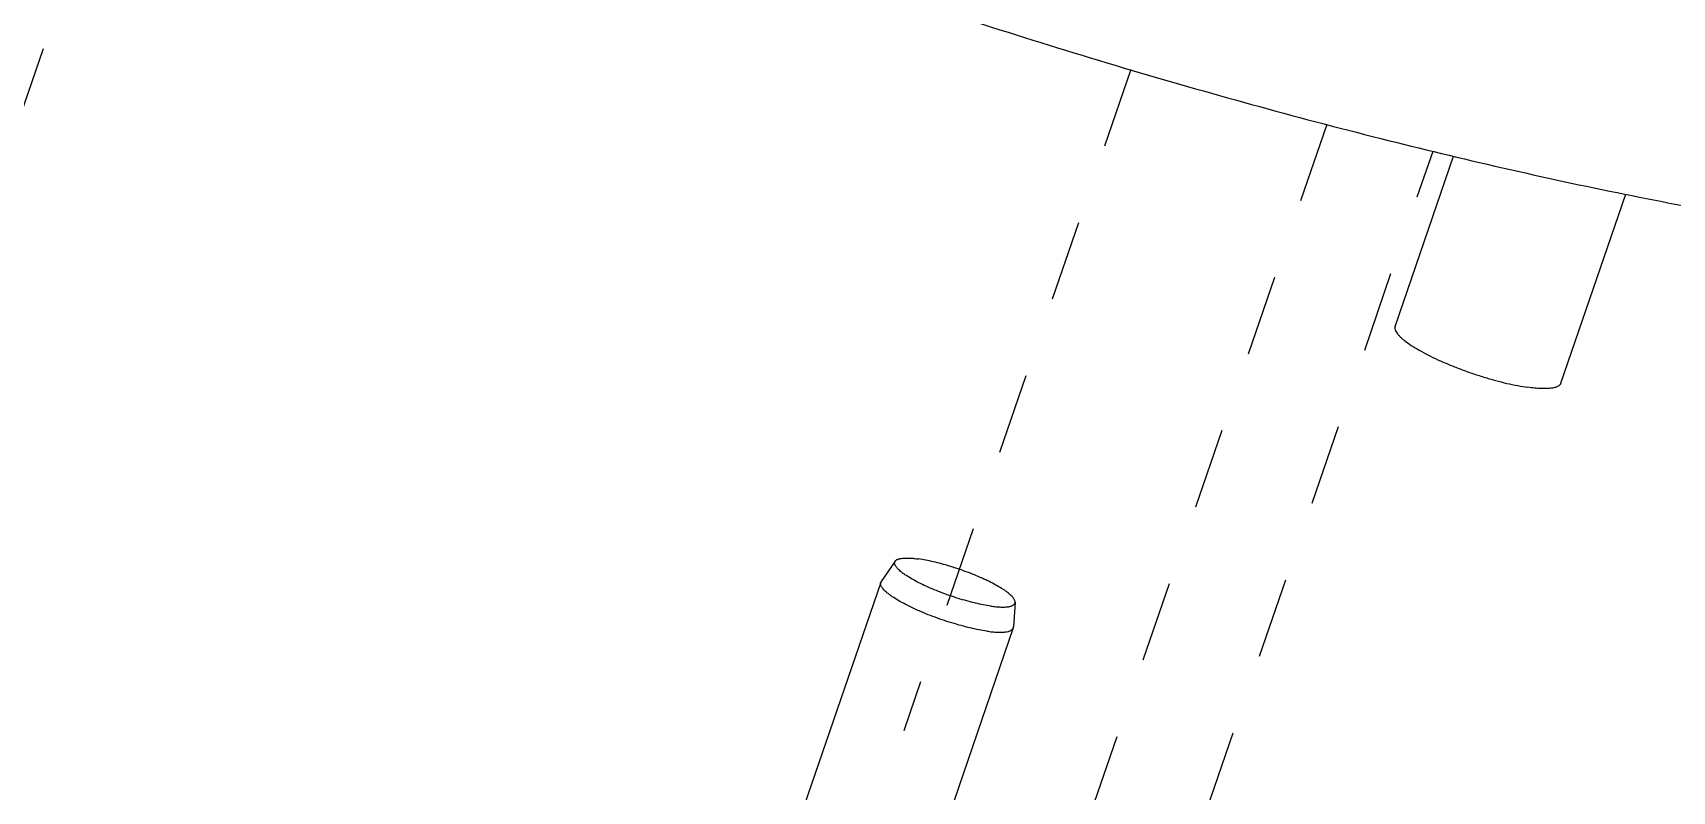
# Model space of a CAD drawing. Header units: millimetres. Extents: x 0 to 420, y 0 to 297.
# Drawn here: x 109.06 to 155.85, y 189.61 to 211.26 of the extents above; entities that cross this region are included whole.
import ezdxf

# ---------------------------------------------------------------- set-up
doc = ezdxf.new("R2010")
doc.units = ezdxf.units.MM
doc.header["$LTSCALE"] = 23.1
doc.linetypes.add('DASHED', pattern=[0.2, 0.1, -0.1])
doc.layers.get('0').update_dxf_attribs({"linetype": 'CONTINUOUS'})
doc.layers.add('AXIS', color=7, linetype='CONTINUOUS')

msp = doc.modelspace()

# ---------------------------------------------------------------- linework, layer by layer
at = {"color": 4, "linetype": 'DASHED'}
for p, q in [((110.859, 215.173), (97.979, 177.658)), ((140.402, 210.21), (133.922, 191.336)), ((145.996, 208.646), (133.631, 172.629)), ((139.573, 180.357), (149.024, 207.886))]:
    msp.add_line(p, q, dxfattribs=at)
at = {"color": 7, "linetype": 'CONTINUOUS'}
for p, q in [((147.941, 202.881), (149.61, 207.742)), ((152.67, 201.258), (154.524, 206.657)), ((133.672, 196.181), (133.274, 195.598)), ((133.262, 195.574), (129.905, 185.796)), ((133.262, 195.574), (133.274, 195.598)), ((137.094, 195.006), (137.051, 194.302)), ((137.045, 194.275), (133.688, 184.497))]:
    msp.add_line(p, q, dxfattribs=at)
for points, knots in [([(147.941, 202.881), (147.937, 202.869), (147.932, 202.84), (147.939, 202.796), (147.957, 202.748), (147.987, 202.697), (148.029, 202.644), (148.083, 202.587), (148.147, 202.528), (148.253, 202.442), (148.412, 202.331), (148.632, 202.198), (148.887, 202.061), (149.17, 201.925), (149.476, 201.792), (149.8, 201.663), (150.133, 201.543), (150.47, 201.434), (150.803, 201.337), (151.126, 201.255), (151.433, 201.189), (151.631, 201.156), (151.727, 201.142)], [0, 0, 0, 0, 0.009291, 0.019445, 0.031118, 0.044726, 0.060502, 0.078554, 0.098923, 0.121591, 0.173584, 0.233838, 0.301345, 0.374882, 0.453066, 0.534401, 0.617312, 0.700191, 0.781428, 0.859445, 0.932775, 1, 1, 1, 1]), ([(152.67, 201.258), (152.667, 201.248), (152.658, 201.23), (152.638, 201.205), (152.611, 201.183), (152.564, 201.156), (152.488, 201.13), (152.378, 201.111), (152.244, 201.103), (152.089, 201.105), (151.914, 201.118), (151.791, 201.133), (151.727, 201.142)], [0, 0, 0, 0, 0.02977, 0.061119, 0.095401, 0.133622, 0.224298, 0.336347, 0.470558, 0.626659, 0.803722, 1, 1, 1, 1]), ([(136.406, 194.898), (136.335, 194.908), (136.186, 194.933), (135.958, 194.983), (135.717, 195.044), (135.468, 195.117), (135.218, 195.2), (134.971, 195.29), (134.732, 195.386), (134.507, 195.486), (134.301, 195.588), (134.118, 195.689), (133.982, 195.774), (133.889, 195.84), (133.83, 195.887), (133.779, 195.931), (133.736, 195.974), (133.703, 196.015), (133.678, 196.053), (133.662, 196.089), (133.655, 196.123), (133.658, 196.154), (133.667, 196.172), (133.672, 196.181)], [0, 0, 0, 0, 0.068562, 0.143467, 0.223195, 0.306161, 0.390665, 0.474979, 0.557379, 0.636186, 0.709815, 0.776818, 0.835933, 0.862212, 0.886168, 0.907736, 0.926882, 0.943629, 0.958067, 0.970404, 0.981033, 0.9906, 1, 1, 1, 1]), ([(133.672, 196.181), (133.681, 196.193), (133.698, 196.209), (133.726, 196.225), (133.752, 196.237), (133.782, 196.246), (133.83, 196.258), (133.899, 196.267), (133.992, 196.271), (134.099, 196.268), (134.218, 196.259), (134.302, 196.249), (134.345, 196.242)], [0, 0, 0, 0, 0.063201, 0.099797, 0.140493, 0.185686, 0.235631, 0.350188, 0.484548, 0.63832, 0.810648, 1, 1, 1, 1]), ([(137.094, 195.006), (137.095, 195.016), (137.093, 195.038), (137.082, 195.071), (137.062, 195.106), (137.034, 195.143), (136.999, 195.183), (136.956, 195.224), (136.905, 195.267), (136.824, 195.329), (136.705, 195.408), (136.542, 195.503), (136.357, 195.599), (136.153, 195.695), (135.934, 195.789), (135.704, 195.879), (135.468, 195.963), (135.231, 196.039), (134.996, 196.106), (134.768, 196.163), (134.552, 196.209), (134.413, 196.233), (134.345, 196.242)], [0, 0, 0, 0, 0.009772, 0.020902, 0.033815, 0.048761, 0.065861, 0.08517, 0.106685, 0.130366, 0.183944, 0.245158, 0.313006, 0.386312, 0.463763, 0.543949, 0.625398, 0.706611, 0.786094, 0.862384, 0.934126, 1, 1, 1, 1]), ([(136.291, 194.183), (136.214, 194.193), (136.055, 194.22), (135.81, 194.273), (135.552, 194.339), (135.285, 194.416), (135.015, 194.504), (134.749, 194.6), (134.49, 194.702), (134.245, 194.809), (134.019, 194.918), (133.815, 195.027), (133.663, 195.119), (133.556, 195.191), (133.488, 195.242), (133.427, 195.291), (133.375, 195.339), (133.333, 195.384), (133.299, 195.427), (133.275, 195.468), (133.26, 195.506), (133.255, 195.541), (133.259, 195.564), (133.262, 195.574)], [0, 0, 0, 0, 0.067228, 0.140555, 0.218574, 0.299812, 0.382691, 0.465604, 0.546938, 0.625122, 0.698658, 0.766164, 0.826417, 0.853502, 0.878419, 0.901085, 0.921452, 0.939504, 0.955277, 0.968884, 0.980556, 0.990709, 1, 1, 1, 1]), ([(136.406, 194.898), (136.456, 194.891), (136.55, 194.88), (136.685, 194.87), (136.802, 194.87), (136.889, 194.877), (136.948, 194.889), (136.985, 194.899), (137.017, 194.911), (137.044, 194.926), (137.065, 194.942), (137.081, 194.961), (137.091, 194.983), (137.094, 194.998), (137.094, 195.006)], [0, 0, 0, 0, 0.202629, 0.383777, 0.541485, 0.674773, 0.73223, 0.783669, 0.829353, 0.869771, 0.905687, 0.938255, 0.969066, 1, 1, 1, 1]), ([(136.291, 194.183), (136.342, 194.175), (136.441, 194.163), (136.581, 194.153), (136.705, 194.151), (136.811, 194.158), (136.888, 194.171), (136.94, 194.187), (136.971, 194.2), (136.998, 194.216), (137.02, 194.233), (137.036, 194.253), (137.043, 194.268), (137.045, 194.275)], [0, 0, 0, 0, 0.196265, 0.373286, 0.529362, 0.663562, 0.775601, 0.823536, 0.866389, 0.904609, 0.938885, 0.970233, 1, 1, 1, 1]), ([(137.045, 194.275), (137.046, 194.277), (137.049, 194.286), (137.05, 194.295), (137.051, 194.302)], [0, 0, 0, 0, 0.247529, 1, 1, 1, 1])]:
    msp.add_open_spline(points, degree=3, knots=knots, dxfattribs=at)
at = {"layer": 'AXIS', "color": 7, "linetype": 'CONTINUOUS'}
msp.add_open_spline([(92.875, 236.826), (92.828, 236.688), (92.759, 236.396), (92.743, 235.934), (92.811, 235.448), (92.962, 234.938), (93.195, 234.405), (93.509, 233.85), (93.903, 233.273), (94.562, 232.441), (95.594, 231.359), (97.088, 230.038), (98.876, 228.657), (100.943, 227.225), (103.274, 225.753), (105.853, 224.254), (108.659, 222.738), (112.766, 220.664), (118.305, 218.128), (125.335, 215.266), (132.672, 212.609), (140.092, 210.24), (147.366, 208.231), (153.25, 206.877), (157.715, 206.032), (160.814, 205.537), (163.718, 205.17), (166.404, 204.932), (168.851, 204.827), (171.042, 204.853), (172.961, 205.011), (174.139, 205.218), (174.674, 205.351)], degree=3, knots=[0, 0, 0, 0, 0.004812, 0.0098, 0.015122, 0.020905, 0.027248, 0.034219, 0.041867, 0.050225, 0.069133, 0.091009, 0.115813, 0.143443, 0.173749, 0.206545, 0.241617, 0.278725, 0.357984, 0.442058, 0.528501, 0.61478, 0.698369, 0.776839, 0.813447, 0.847956, 0.880131, 0.909765, 0.93668, 0.960739, 0.981851, 1, 1, 1, 1], dxfattribs=at)

doc.saveas('drawing.dxf')
